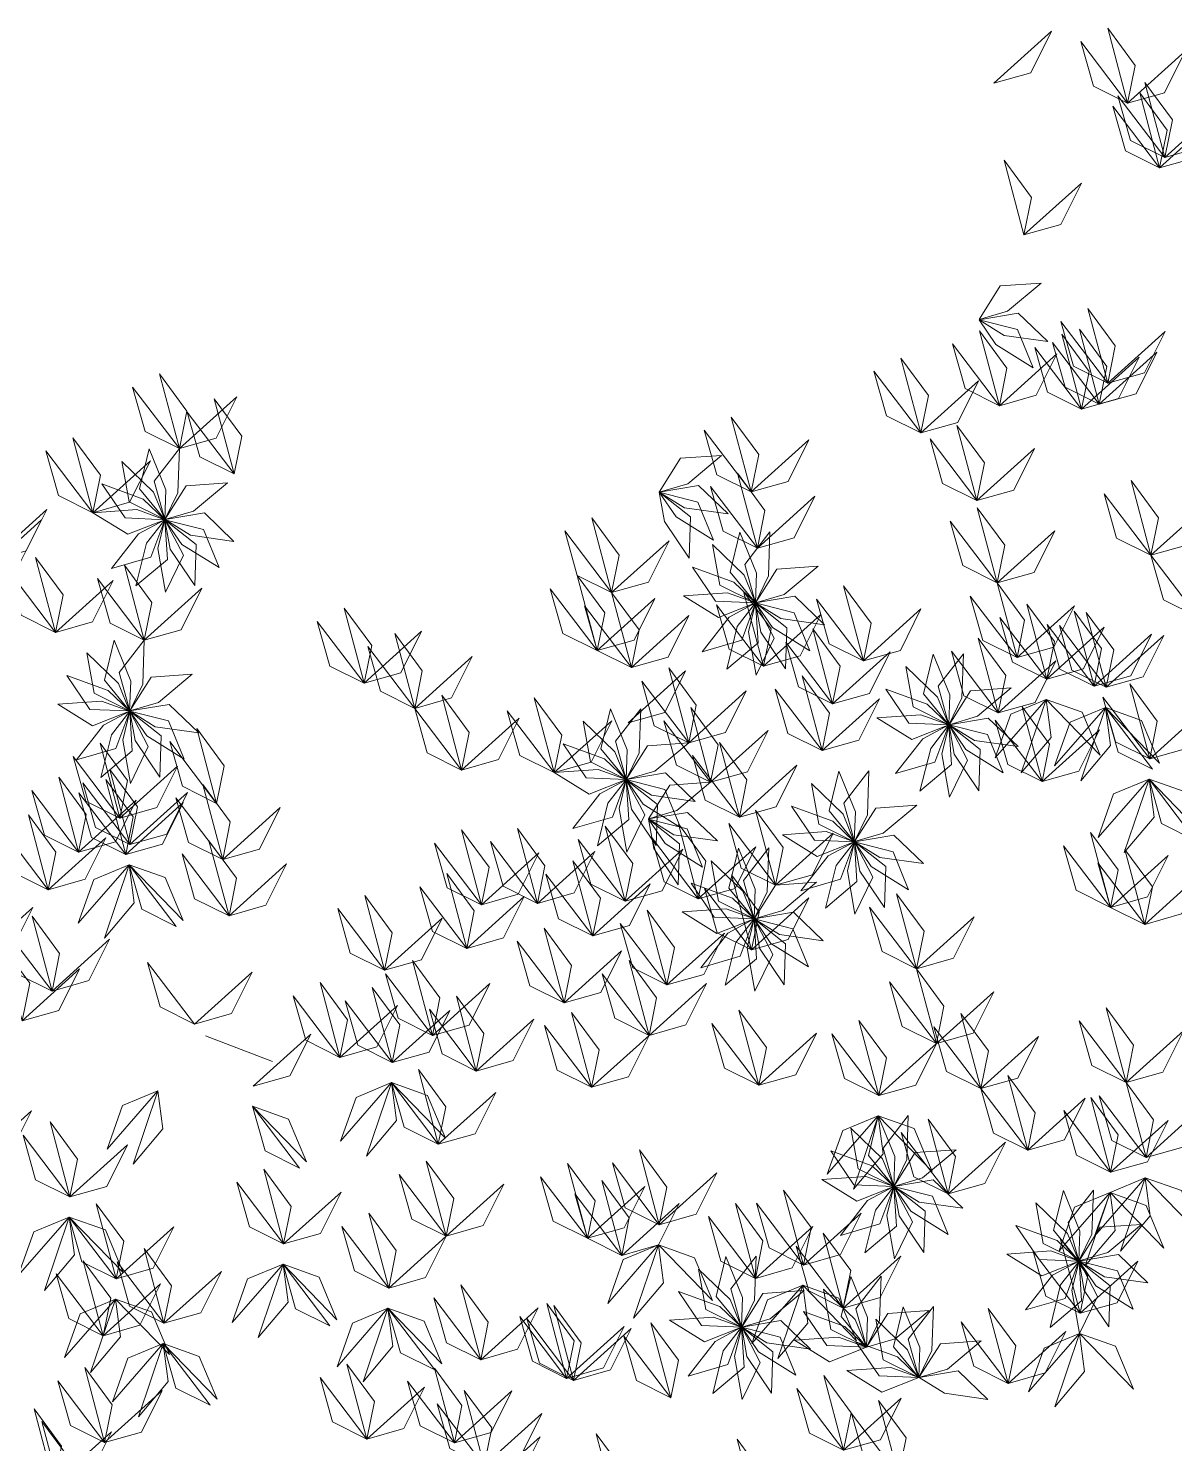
# Model space of a CAD drawing. Header units: inches. Extents: x 4350 to 28384, y -6772 to 993.
# Drawn here: x 15557.4 to 15646.1, y -3438.3 to -3328.7 of the extents above; entities that cross this region are included whole.
import ezdxf

# ---------------------------------------------------------------- set-up
doc = ezdxf.new("R2010")
doc.units = ezdxf.units.IN
doc.header["$MEASUREMENT"] = 0
doc.layers.add('ARREDAMENTO', color=2, linetype='Continuous', lineweight=18)

# ---------------------------------------------------------------- blocks, each defined once
blk = doc.blocks.new('chioma jacaranda')
at = {"layer": 'ARREDAMENTO', "linetype": 'Continuous'}
blk.add_line((14632.49, -3404.4), (14637.67, -3406.39), dxfattribs=at)
at = {"layer": 'ARREDAMENTO', "lineweight": 0}
for points in [[(14703.85, -3332.2), (14704.43, -3329.29), (14702.31, -3326.4), (14703.85, -3332.2)], [(14693.51, -3330.65), (14696.37, -3329.84), (14697.97, -3326.63), (14693.51, -3330.65)], [(14703.85, -3332.2), (14701.2, -3330.88), (14700.22, -3327.43), (14703.85, -3332.2)], [(14703.85, -3332.2), (14706.7, -3331.39), (14708.3, -3328.18), (14703.85, -3332.2)], [(14706.74, -3336.4), (14707.32, -3333.5), (14705.19, -3330.61), (14706.74, -3336.4)], [(14706.74, -3336.4), (14704.08, -3335.08), (14703.1, -3331.63), (14706.74, -3336.4)], [(14706.33, -3337.21), (14706.91, -3334.3), (14704.79, -3331.41), (14706.33, -3337.21)], [(14706.33, -3337.21), (14703.68, -3335.88), (14702.7, -3332.43), (14706.33, -3337.21)], [(14706.74, -3336.4), (14709.59, -3335.59), (14711.19, -3332.38), (14706.74, -3336.4)], [(14706.33, -3337.21), (14709.18, -3336.4), (14710.78, -3333.19), (14706.33, -3337.21)], [(14695.83, -3342.4), (14696.42, -3339.5), (14694.29, -3336.61), (14695.83, -3342.4)], [(14695.83, -3342.4), (14698.68, -3341.6), (14700.28, -3338.39), (14695.83, -3342.4)], [(14697.17, -3346.12), (14694.56, -3348.31), (14692.35, -3348.95), (14694, -3346.35), (14697.17, -3346.12)], [(14702.32, -3353.87), (14702.9, -3350.97), (14700.77, -3348.08), (14702.32, -3353.87)], [(14697.69, -3350.65), (14694.31, -3350.18), (14692.35, -3348.96), (14695.39, -3348.45), (14697.69, -3350.65)], [(14696.54, -3352.68), (14693.65, -3350.87), (14692.35, -3348.96), (14695.34, -3349.73), (14696.54, -3352.68)], [(14702.32, -3353.87), (14699.66, -3352.55), (14698.69, -3349.1), (14702.32, -3353.87)], [(14693.93, -3355.62), (14694.51, -3352.71), (14692.38, -3349.82), (14693.93, -3355.62)], [(14700.29, -3355.88), (14700.88, -3352.98), (14698.75, -3350.09), (14700.29, -3355.88)], [(14701.66, -3355.5), (14702.25, -3352.59), (14700.12, -3349.7), (14701.66, -3355.5)], [(14702.32, -3353.87), (14705.17, -3353.07), (14706.77, -3349.86), (14702.32, -3353.87)], [(14693.93, -3355.62), (14691.27, -3354.29), (14690.3, -3350.84), (14693.93, -3355.62)], [(14693.93, -3355.62), (14696.78, -3354.81), (14698.38, -3351.6), (14693.93, -3355.62)], [(14700.29, -3355.88), (14697.64, -3354.56), (14696.66, -3351.11), (14700.29, -3355.88)], [(14701.66, -3355.5), (14699.01, -3354.18), (14698.03, -3350.72), (14701.66, -3355.5)], [(14701.66, -3355.5), (14704.51, -3354.69), (14706.11, -3351.48), (14701.66, -3355.5)], [(14687.85, -3357.72), (14688.43, -3354.82), (14686.3, -3351.93), (14687.85, -3357.72)], [(14700.29, -3355.88), (14703.15, -3355.07), (14704.75, -3351.86), (14700.29, -3355.88)], [(14630.46, -3358.94), (14631.04, -3356.04), (14628.91, -3353.15), (14630.46, -3358.94)], [(14687.85, -3357.72), (14685.19, -3356.4), (14684.21, -3352.95), (14687.85, -3357.72)], [(14687.85, -3357.72), (14690.7, -3356.92), (14692.3, -3353.7), (14687.85, -3357.72)], [(14630.46, -3358.94), (14627.8, -3357.62), (14626.83, -3354.17), (14630.46, -3358.94)], [(14630.46, -3358.94), (14633.31, -3358.14), (14634.91, -3354.92), (14630.46, -3358.94)], [(14634.7, -3360.89), (14635.29, -3357.98), (14633.16, -3355.09), (14634.7, -3360.89)], [(14634.7, -3360.89), (14632.05, -3359.57), (14631.07, -3356.11), (14634.7, -3360.89)], [(14674.72, -3362.29), (14675.3, -3359.39), (14673.18, -3356.5), (14674.72, -3362.29)], [(14623.76, -3363.9), (14624.34, -3360.99), (14622.22, -3358.1), (14623.76, -3363.9)], [(14674.72, -3362.29), (14672.07, -3360.97), (14671.09, -3357.52), (14674.72, -3362.29)], [(14692.19, -3362.96), (14689.53, -3361.64), (14688.56, -3358.19), (14692.19, -3362.96)], [(14692.19, -3362.96), (14692.77, -3360.05), (14690.64, -3357.16), (14692.19, -3362.96)], [(14623.76, -3363.9), (14621.1, -3362.57), (14620.13, -3359.12), (14623.76, -3363.9)], [(14628.13, -3358.96), (14629.4, -3362.12), (14629.33, -3364.43), (14627.36, -3362.05), (14628.13, -3358.96)], [(14630.46, -3358.94), (14630.34, -3362.35), (14629.33, -3364.43), (14628.5, -3361.46), (14630.46, -3358.94)], [(14674.72, -3362.29), (14677.57, -3361.49), (14679.17, -3358.27), (14674.72, -3362.29)], [(14692.19, -3362.96), (14695.04, -3362.15), (14696.64, -3358.94), (14692.19, -3362.96)], [(14623.76, -3363.9), (14626.61, -3363.09), (14628.21, -3359.88), (14623.76, -3363.9)], [(14626.01, -3359.93), (14628.46, -3362.3), (14629.33, -3364.43), (14626.57, -3363.06), (14626.01, -3359.93)], [(14672.42, -3359.47), (14669.81, -3361.66), (14667.6, -3362.3), (14669.25, -3359.69), (14672.42, -3359.47)], [(14675.2, -3366.64), (14675.78, -3363.74), (14673.66, -3360.85), (14675.2, -3366.64)], [(14705.66, -3367.2), (14706.24, -3364.29), (14704.12, -3361.4), (14705.66, -3367.2)], [(14624.46, -3361.67), (14627.66, -3362.84), (14629.33, -3364.44), (14626.25, -3364.31), (14624.46, -3361.67)], [(14634.17, -3361.59), (14631.56, -3363.78), (14629.34, -3364.43), (14630.99, -3361.82), (14634.17, -3361.59)], [(14672.94, -3364), (14669.56, -3363.52), (14667.6, -3362.31), (14670.64, -3361.79), (14672.94, -3364)], [(14671.79, -3366.02), (14668.9, -3364.22), (14667.6, -3362.31), (14670.59, -3363.08), (14671.79, -3366.02)], [(14669.91, -3367.41), (14668.01, -3364.58), (14667.6, -3362.31), (14670.02, -3364.23), (14669.91, -3367.41)], [(14675.2, -3366.64), (14672.54, -3365.32), (14671.57, -3361.87), (14675.2, -3366.64)], [(14705.66, -3367.2), (14703, -3365.88), (14702.03, -3362.43), (14705.66, -3367.2)], [(14615.74, -3367.67), (14618.59, -3366.86), (14620.19, -3363.65), (14615.74, -3367.67)], [(14623.76, -3363.9), (14627.16, -3363.66), (14629.33, -3364.44), (14626.46, -3365.57), (14623.76, -3363.9)], [(14675.2, -3366.64), (14678.05, -3365.84), (14679.65, -3362.62), (14675.2, -3366.64)], [(14693.75, -3369.32), (14694.34, -3366.42), (14692.21, -3363.53), (14693.75, -3369.32)], [(14705.66, -3367.2), (14708.51, -3366.39), (14710.11, -3363.18), (14705.66, -3367.2)], [(14615.33, -3368.47), (14618.19, -3367.66), (14619.78, -3364.45), (14615.33, -3368.47)], [(14625.2, -3368.22), (14627.3, -3365.53), (14629.33, -3364.44), (14628.26, -3367.34), (14625.2, -3368.22)], [(14627.1, -3369.57), (14627.92, -3366.27), (14629.34, -3364.44), (14629.53, -3367.52), (14627.1, -3369.57)], [(14629.38, -3370.04), (14628.79, -3366.68), (14629.34, -3364.44), (14630.77, -3367.18), (14629.38, -3370.04)], [(14633.53, -3368.15), (14630.64, -3366.35), (14629.34, -3364.44), (14632.33, -3365.2), (14633.53, -3368.15)], [(14631.66, -3369.54), (14629.75, -3366.71), (14629.34, -3364.44), (14631.76, -3366.36), (14631.66, -3369.54)], [(14634.68, -3366.12), (14631.31, -3365.65), (14629.35, -3364.43), (14632.39, -3363.92), (14634.68, -3366.12)], [(14663.91, -3370.09), (14664.49, -3367.18), (14662.37, -3364.29), (14663.91, -3370.09)], [(14693.75, -3369.32), (14691.1, -3368), (14690.12, -3364.55), (14693.75, -3369.32)], [(14663.91, -3370.09), (14661.25, -3368.77), (14660.28, -3365.31), (14663.91, -3370.09)], [(14673.84, -3365.41), (14675.12, -3368.57), (14675.05, -3370.87), (14673.08, -3368.5), (14673.84, -3365.41)], [(14676.17, -3365.39), (14676.06, -3368.79), (14675.05, -3370.87), (14674.22, -3367.9), (14676.17, -3365.39)], [(14693.75, -3369.32), (14696.61, -3368.52), (14698.21, -3365.31), (14693.75, -3369.32)], [(14663.91, -3370.09), (14666.76, -3369.28), (14668.36, -3366.07), (14663.91, -3370.09)], [(14671.72, -3366.37), (14674.17, -3368.74), (14675.05, -3370.87), (14672.28, -3369.5), (14671.72, -3366.37)], [(14620.88, -3373.17), (14621.46, -3370.26), (14619.33, -3367.37), (14620.88, -3373.17)], [(14627.74, -3373.76), (14628.33, -3370.86), (14626.2, -3367.97), (14627.74, -3373.76)], [(14679.89, -3368.04), (14677.27, -3370.23), (14675.06, -3370.87), (14676.71, -3368.27), (14679.89, -3368.04)], [(14709.29, -3371.97), (14706.63, -3370.65), (14705.66, -3367.2), (14709.29, -3371.97)], [(14620.88, -3373.17), (14618.22, -3371.84), (14617.25, -3368.39), (14620.88, -3373.17)], [(14620.88, -3373.17), (14623.73, -3372.36), (14625.33, -3369.15), (14620.88, -3373.17)], [(14627.74, -3373.76), (14625.09, -3372.44), (14624.11, -3368.99), (14627.74, -3373.76)], [(14662.8, -3374.56), (14663.38, -3371.66), (14661.25, -3368.77), (14662.8, -3374.56)], [(14670.18, -3368.12), (14673.38, -3369.28), (14675.05, -3370.88), (14671.96, -3370.75), (14670.18, -3368.12)], [(14627.74, -3373.76), (14630.59, -3372.96), (14632.19, -3369.74), (14627.74, -3373.76)], [(14662.8, -3374.56), (14660.14, -3373.24), (14659.17, -3369.79), (14662.8, -3374.56)], [(14665.45, -3375.88), (14666.04, -3372.98), (14663.91, -3370.09), (14665.45, -3375.88)], [(14669.48, -3370.34), (14672.88, -3370.1), (14675.05, -3370.88), (14672.18, -3372.02), (14669.48, -3370.34)], [(14675.67, -3375.79), (14676.26, -3372.89), (14674.13, -3370), (14675.67, -3375.79)], [(14683.41, -3375.36), (14684, -3372.46), (14681.87, -3369.57), (14683.41, -3375.36)], [(14695.3, -3375.12), (14695.88, -3372.21), (14693.75, -3369.32), (14695.3, -3375.12)], [(14644.76, -3377.1), (14645.35, -3374.19), (14643.22, -3371.3), (14644.76, -3377.1)], [(14665.45, -3375.88), (14662.8, -3374.56), (14661.82, -3371.11), (14665.45, -3375.88)], [(14662.8, -3374.56), (14665.65, -3373.76), (14667.25, -3370.54), (14662.8, -3374.56)], [(14670.92, -3374.66), (14673.02, -3371.98), (14675.05, -3370.89), (14673.98, -3373.78), (14670.92, -3374.66)], [(14675.67, -3375.79), (14673.02, -3374.47), (14672.04, -3371.02), (14675.67, -3375.79)], [(14672.82, -3376.02), (14673.64, -3372.71), (14675.05, -3370.89), (14675.25, -3373.97), (14672.82, -3376.02)], [(14675.1, -3376.48), (14674.51, -3373.13), (14675.06, -3370.89), (14676.49, -3373.62), (14675.1, -3376.48)], [(14680.4, -3372.57), (14677.02, -3372.09), (14675.06, -3370.88), (14678.1, -3370.36), (14680.4, -3372.57)], [(14679.25, -3374.6), (14676.36, -3372.79), (14675.06, -3370.88), (14678.05, -3371.65), (14679.25, -3374.6)], [(14677.38, -3375.98), (14675.47, -3373.15), (14675.06, -3370.88), (14677.48, -3372.8), (14677.38, -3375.98)], [(14683.41, -3375.36), (14680.76, -3374.04), (14679.78, -3370.59), (14683.41, -3375.36)], [(14683.41, -3375.36), (14686.27, -3374.56), (14687.86, -3371.34), (14683.41, -3375.36)], [(14695.3, -3375.12), (14692.64, -3373.8), (14691.66, -3370.35), (14695.3, -3375.12)], [(14695.3, -3375.12), (14698.15, -3374.31), (14699.75, -3371.1), (14695.3, -3375.12)], [(14697.6, -3376.79), (14698.19, -3373.88), (14696.06, -3370.99), (14697.6, -3376.79)], [(14644.76, -3377.1), (14642.11, -3375.78), (14641.13, -3372.33), (14644.76, -3377.1)], [(14665.45, -3375.88), (14668.3, -3375.08), (14669.9, -3371.86), (14665.45, -3375.88)], [(14675.67, -3375.79), (14678.52, -3374.99), (14680.12, -3371.77), (14675.67, -3375.79)], [(14697.6, -3376.79), (14694.95, -3375.47), (14693.97, -3372.02), (14697.6, -3376.79)], [(14701.26, -3377.32), (14701.84, -3374.42), (14699.72, -3371.53), (14701.26, -3377.32)], [(14702.2, -3377.41), (14702.78, -3374.51), (14700.65, -3371.62), (14702.2, -3377.41)], [(14644.76, -3377.1), (14647.61, -3376.29), (14649.21, -3373.08), (14644.76, -3377.1)], [(14648.67, -3379.05), (14649.25, -3376.14), (14647.13, -3373.25), (14648.67, -3379.05)], [(14681.02, -3378.7), (14681.61, -3375.79), (14679.48, -3372.9), (14681.02, -3378.7)], [(14697.6, -3376.79), (14700.45, -3375.98), (14702.05, -3372.77), (14697.6, -3376.79)], [(14701.26, -3377.32), (14698.61, -3376), (14697.63, -3372.55), (14701.26, -3377.32)], [(14702.2, -3377.41), (14699.54, -3376.09), (14698.57, -3372.64), (14702.2, -3377.41)], [(14701.26, -3377.32), (14704.11, -3376.52), (14705.71, -3373.31), (14701.26, -3377.32)], [(14702.2, -3377.41), (14705.05, -3376.61), (14706.65, -3373.4), (14702.2, -3377.41)], [(14625.41, -3373.78), (14626.69, -3376.94), (14626.61, -3379.25), (14624.65, -3376.87), (14625.41, -3373.78)], [(14627.74, -3373.76), (14627.62, -3377.17), (14626.62, -3379.25), (14625.79, -3376.28), (14627.74, -3373.76)], [(14648.67, -3379.05), (14646.02, -3377.72), (14645.04, -3374.27), (14648.67, -3379.05)], [(14681.02, -3378.7), (14678.37, -3377.38), (14677.39, -3373.92), (14681.02, -3378.7)], [(14693.84, -3379.39), (14691.18, -3378.07), (14690.21, -3374.62), (14693.84, -3379.39)], [(14693.84, -3379.39), (14694.42, -3376.49), (14692.29, -3373.6), (14693.84, -3379.39)], [(14623.29, -3374.75), (14625.74, -3377.12), (14626.61, -3379.25), (14623.85, -3377.88), (14623.29, -3374.75)], [(14648.67, -3379.05), (14651.52, -3378.24), (14653.12, -3375.03), (14648.67, -3379.05)], [(14681.02, -3378.7), (14683.88, -3377.89), (14685.48, -3374.68), (14681.02, -3378.7)], [(14688.81, -3374.84), (14690.09, -3378), (14690.02, -3380.31), (14688.05, -3377.93), (14688.81, -3374.84)], [(14691.14, -3374.82), (14691.02, -3378.23), (14690.02, -3380.31), (14689.19, -3377.33), (14691.14, -3374.82)], [(14693.84, -3379.39), (14696.69, -3378.58), (14698.29, -3375.37), (14693.84, -3379.39)], [(14621.74, -3376.49), (14624.95, -3377.66), (14626.61, -3379.25), (14623.53, -3379.13), (14621.74, -3376.49)], [(14631.45, -3376.41), (14628.84, -3378.6), (14626.62, -3379.25), (14628.28, -3376.64), (14631.45, -3376.41)], [(14665.19, -3380.17), (14668.04, -3379.36), (14669.64, -3376.15), (14665.19, -3380.17)], [(14669.88, -3381.72), (14670.46, -3378.81), (14668.33, -3375.92), (14669.88, -3381.72)], [(14680.2, -3382.32), (14680.79, -3379.42), (14678.66, -3376.53), (14680.2, -3382.32)], [(14686.69, -3375.81), (14689.14, -3378.17), (14690.01, -3380.31), (14687.25, -3378.94), (14686.69, -3375.81)], [(14669.88, -3381.72), (14667.22, -3380.4), (14666.24, -3376.94), (14669.88, -3381.72)], [(14669.88, -3381.72), (14672.73, -3380.91), (14674.33, -3377.7), (14669.88, -3381.72)], [(14680.2, -3382.32), (14677.55, -3381), (14676.57, -3377.55), (14680.2, -3382.32)], [(14685.15, -3377.55), (14688.35, -3378.72), (14690.01, -3380.31), (14686.93, -3380.18), (14685.15, -3377.55)], [(14694.85, -3377.47), (14692.24, -3379.66), (14690.03, -3380.31), (14691.68, -3377.7), (14694.85, -3377.47)], [(14705.56, -3382.95), (14706.14, -3380.05), (14704.02, -3377.16), (14705.56, -3382.95)], [(14705.56, -3382.95), (14706.14, -3380.05), (14704.02, -3377.16), (14705.56, -3382.95)], [(14621.04, -3378.71), (14624.44, -3378.48), (14626.61, -3379.26), (14623.74, -3380.39), (14621.04, -3378.71)], [(14631.96, -3380.94), (14628.59, -3380.47), (14626.63, -3379.25), (14629.67, -3378.74), (14631.96, -3380.94)], [(14652.3, -3383.82), (14649.65, -3382.5), (14648.67, -3379.05), (14652.3, -3383.82)], [(14652.3, -3383.82), (14652.88, -3380.91), (14650.76, -3378.02), (14652.3, -3383.82)], [(14659.47, -3384.02), (14660.05, -3381.11), (14657.92, -3378.22), (14659.47, -3384.02)], [(14671.58, -3384.77), (14672.17, -3381.86), (14670.04, -3378.97), (14671.58, -3384.77)], [(14680.2, -3382.32), (14683.06, -3381.51), (14684.66, -3378.3), (14680.2, -3382.32)], [(14697.55, -3378.36), (14694.81, -3379.5), (14693.61, -3382.88), (14697.55, -3378.36)], [(14697.55, -3378.36), (14697.94, -3381.3), (14695.62, -3384.04), (14697.55, -3378.36)], [(14697.23, -3384.72), (14697.81, -3381.82), (14695.69, -3378.93), (14697.23, -3384.72)], [(14697.55, -3378.36), (14700.34, -3379.35), (14701.72, -3382.67), (14697.55, -3378.36)], [(14702.14, -3378.98), (14699.41, -3380.12), (14698.2, -3383.5), (14702.14, -3378.98)], [(14702.14, -3378.98), (14702.53, -3381.92), (14700.22, -3384.66), (14702.14, -3378.98)], [(14705.56, -3382.95), (14702.91, -3381.63), (14701.93, -3378.18), (14705.56, -3382.95)], [(14705.56, -3382.95), (14702.91, -3381.63), (14701.93, -3378.18), (14705.56, -3382.95)], [(14705.77, -3383.76), (14703.12, -3382.43), (14702.14, -3378.98), (14705.77, -3383.76)], [(14702.14, -3378.98), (14704.94, -3379.98), (14706.32, -3383.29), (14702.14, -3378.98)], [(14705.56, -3382.95), (14708.41, -3382.15), (14710.01, -3378.93), (14705.56, -3382.95)], [(14705.56, -3382.95), (14708.41, -3382.15), (14710.01, -3378.93), (14705.56, -3382.95)], [(14622.49, -3383.04), (14624.58, -3380.35), (14626.62, -3379.26), (14625.54, -3382.15), (14622.49, -3383.04)], [(14624.38, -3384.39), (14625.21, -3381.09), (14626.62, -3379.26), (14626.81, -3382.34), (14624.38, -3384.39)], [(14626.67, -3384.86), (14626.07, -3381.5), (14626.62, -3379.26), (14628.05, -3382), (14626.67, -3384.86)], [(14630.82, -3382.97), (14627.93, -3381.17), (14626.63, -3379.26), (14629.62, -3380.02), (14630.82, -3382.97)], [(14628.94, -3384.36), (14627.04, -3381.53), (14626.63, -3379.26), (14629.04, -3381.18), (14628.94, -3384.36)], [(14652.3, -3383.82), (14655.15, -3383.01), (14656.75, -3379.8), (14652.3, -3383.82)], [(14659.47, -3384.02), (14656.81, -3382.7), (14655.83, -3379.25), (14659.47, -3384.02)], [(14659.47, -3384.02), (14662.32, -3383.21), (14663.92, -3380), (14659.47, -3384.02)], [(14661.71, -3380.05), (14664.16, -3382.42), (14665.04, -3384.56), (14662.27, -3383.19), (14661.71, -3380.05)], [(14663.83, -3379.09), (14665.11, -3382.25), (14665.04, -3384.55), (14663.07, -3382.18), (14663.83, -3379.09)], [(14666.17, -3379.07), (14666.05, -3382.48), (14665.04, -3384.55), (14664.21, -3381.58), (14666.17, -3379.07)], [(14671.58, -3384.77), (14668.93, -3383.45), (14667.95, -3380), (14671.58, -3384.77)], [(14684.44, -3379.77), (14687.84, -3379.54), (14690.01, -3380.32), (14687.15, -3381.45), (14684.44, -3379.77)], [(14695.37, -3382), (14691.99, -3381.53), (14690.03, -3380.31), (14693.07, -3379.8), (14695.37, -3382)], [(14697.23, -3384.72), (14694.57, -3383.4), (14693.6, -3379.95), (14697.23, -3384.72)], [(14633.34, -3386.4), (14633.92, -3383.49), (14631.8, -3380.6), (14633.34, -3386.4)], [(14671.58, -3384.77), (14674.44, -3383.96), (14676.04, -3380.75), (14671.58, -3384.77)], [(14685.89, -3384.1), (14687.99, -3381.41), (14690.02, -3380.32), (14688.94, -3383.21), (14685.89, -3384.1)], [(14687.78, -3385.45), (14688.61, -3382.15), (14690.02, -3380.32), (14690.22, -3383.4), (14687.78, -3385.45)], [(14690.07, -3385.92), (14689.48, -3382.56), (14690.03, -3380.32), (14691.46, -3383.06), (14690.07, -3385.92)], [(14694.22, -3384.03), (14691.33, -3382.22), (14690.03, -3380.32), (14693.02, -3381.08), (14694.22, -3384.03)], [(14692.34, -3385.42), (14690.44, -3382.59), (14690.03, -3380.32), (14692.45, -3382.24), (14692.34, -3385.42)], [(14697.23, -3384.72), (14700.08, -3383.92), (14701.68, -3380.7), (14697.23, -3384.72)], [(14625.86, -3387.54), (14626.45, -3384.63), (14624.32, -3381.74), (14625.86, -3387.54)], [(14633.34, -3386.4), (14630.69, -3385.07), (14629.71, -3381.62), (14633.34, -3386.4)], [(14660.17, -3381.8), (14663.37, -3382.96), (14665.04, -3384.56), (14661.95, -3384.43), (14660.17, -3381.8)], [(14669.88, -3381.72), (14667.26, -3383.91), (14665.05, -3384.55), (14666.7, -3381.95), (14669.88, -3381.72)], [(14673.8, -3387.47), (14674.39, -3384.57), (14672.26, -3381.68), (14673.8, -3387.47)], [(14625.86, -3387.54), (14623.21, -3386.22), (14622.23, -3382.77), (14625.86, -3387.54)], [(14673.8, -3387.47), (14671.15, -3386.15), (14670.17, -3382.7), (14673.8, -3387.47)], [(14622.66, -3390.18), (14623.25, -3387.27), (14621.12, -3384.38), (14622.66, -3390.18)], [(14626.62, -3389.58), (14627.21, -3386.68), (14625.08, -3383.79), (14626.62, -3389.58)], [(14625.86, -3387.54), (14628.71, -3386.73), (14630.31, -3383.52), (14625.86, -3387.54)], [(14659.47, -3384.02), (14662.87, -3383.78), (14665.04, -3384.56), (14662.17, -3385.7), (14659.47, -3384.02)], [(14670.39, -3386.25), (14667.01, -3385.77), (14665.05, -3384.56), (14668.09, -3384.04), (14670.39, -3386.25)], [(14673.8, -3387.47), (14676.65, -3386.67), (14678.25, -3383.45), (14673.8, -3387.47)], [(14681.5, -3383.9), (14682.78, -3387.06), (14682.7, -3389.36), (14680.74, -3386.99), (14681.5, -3383.9)], [(14683.83, -3383.88), (14683.71, -3387.29), (14682.71, -3389.36), (14681.88, -3386.39), (14683.83, -3383.88)], [(14705.51, -3384.52), (14702.77, -3385.66), (14701.57, -3389.04), (14705.51, -3384.52)], [(14705.51, -3384.52), (14705.9, -3387.46), (14703.58, -3390.2), (14705.51, -3384.52)], [(14709.14, -3389.29), (14706.48, -3387.97), (14705.51, -3384.52), (14709.14, -3389.29)], [(14705.51, -3384.52), (14708.3, -3385.52), (14709.68, -3388.83), (14705.51, -3384.52)], [(14622.66, -3390.18), (14620.01, -3388.86), (14619.03, -3385.4), (14622.66, -3390.18)], [(14626.31, -3390.36), (14623.65, -3389.04), (14622.68, -3385.59), (14626.31, -3390.36)], [(14626.62, -3389.58), (14623.97, -3388.26), (14622.99, -3384.81), (14626.62, -3389.58)], [(14626.31, -3390.36), (14626.89, -3387.45), (14624.76, -3384.56), (14626.31, -3390.36)], [(14626.62, -3389.58), (14629.48, -3388.78), (14631.08, -3385.56), (14626.62, -3389.58)], [(14633.82, -3390.75), (14634.4, -3387.84), (14632.28, -3384.95), (14633.82, -3390.75)], [(14660.91, -3388.34), (14663.01, -3385.66), (14665.04, -3384.57), (14663.97, -3387.46), (14660.91, -3388.34)], [(14662.81, -3389.7), (14663.63, -3386.39), (14665.05, -3384.57), (14665.24, -3387.65), (14662.81, -3389.7)], [(14665.09, -3390.17), (14664.5, -3386.81), (14665.05, -3384.57), (14666.48, -3387.3), (14665.09, -3390.17)], [(14669.24, -3388.28), (14666.35, -3386.47), (14665.05, -3384.56), (14668.04, -3385.33), (14669.24, -3388.28)], [(14667.37, -3389.66), (14665.46, -3386.84), (14665.05, -3384.57), (14667.47, -3386.48), (14667.37, -3389.66)], [(14671.58, -3384.77), (14668.97, -3386.96), (14666.76, -3387.61), (14668.41, -3385), (14671.58, -3384.77)], [(14679.38, -3384.86), (14681.83, -3387.23), (14682.7, -3389.37), (14679.94, -3388), (14679.38, -3384.86)], [(14622.66, -3390.18), (14625.52, -3389.37), (14627.12, -3386.16), (14622.66, -3390.18)], [(14626.31, -3390.36), (14629.16, -3389.55), (14630.76, -3386.34), (14626.31, -3390.36)], [(14633.82, -3390.75), (14631.16, -3389.43), (14630.19, -3385.97), (14633.82, -3390.75)], [(14677.83, -3386.61), (14681.03, -3387.77), (14682.7, -3389.37), (14679.62, -3389.24), (14677.83, -3386.61)], [(14687.54, -3386.53), (14684.93, -3388.72), (14682.71, -3389.36), (14684.37, -3386.76), (14687.54, -3386.53)], [(14620.31, -3393.09), (14620.89, -3390.18), (14618.77, -3387.29), (14620.31, -3393.09)], [(14633.82, -3390.75), (14636.67, -3389.94), (14638.27, -3386.73), (14633.82, -3390.75)], [(14672.1, -3389.3), (14668.72, -3388.83), (14666.76, -3387.61), (14669.8, -3387.1), (14672.1, -3389.3)], [(14670.95, -3391.33), (14668.06, -3389.52), (14666.76, -3387.62), (14669.75, -3388.38), (14670.95, -3391.33)], [(14669.07, -3392.71), (14667.17, -3389.89), (14666.76, -3387.62), (14669.18, -3389.53), (14669.07, -3392.71)], [(14676.61, -3392.73), (14677.19, -3389.83), (14675.06, -3386.94), (14676.61, -3392.73)], [(14620.31, -3393.09), (14617.66, -3391.77), (14616.68, -3388.32), (14620.31, -3393.09)], [(14653.84, -3394.25), (14654.43, -3391.34), (14652.3, -3388.45), (14653.84, -3394.25)], [(14658.17, -3394.14), (14658.75, -3391.23), (14656.62, -3388.34), (14658.17, -3394.14)], [(14664.96, -3393.97), (14665.55, -3391.06), (14663.42, -3388.17), (14664.96, -3393.97)], [(14670.62, -3393.79), (14671.2, -3390.88), (14669.08, -3387.99), (14670.62, -3393.79)], [(14676.61, -3392.73), (14673.95, -3391.41), (14672.98, -3387.96), (14676.61, -3392.73)], [(14676.61, -3392.73), (14679.46, -3391.93), (14681.06, -3388.71), (14676.61, -3392.73)], [(14677.13, -3388.83), (14680.53, -3388.59), (14682.7, -3389.38), (14679.83, -3390.51), (14677.13, -3388.83)], [(14688.05, -3391.06), (14684.68, -3390.59), (14682.72, -3389.37), (14685.76, -3388.86), (14688.05, -3391.06)], [(14702.53, -3394.45), (14703.11, -3391.54), (14700.99, -3388.65), (14702.53, -3394.45)], [(14620.31, -3393.09), (14623.16, -3392.28), (14624.76, -3389.07), (14620.31, -3393.09)], [(14634.3, -3395.1), (14634.88, -3392.19), (14632.75, -3389.3), (14634.3, -3395.1)], [(14653.84, -3394.25), (14651.19, -3392.93), (14650.21, -3389.47), (14653.84, -3394.25)], [(14658.17, -3394.14), (14655.51, -3392.82), (14654.53, -3389.36), (14658.17, -3394.14)], [(14664.96, -3393.97), (14662.31, -3392.65), (14661.33, -3389.19), (14664.96, -3393.97)], [(14664.96, -3393.97), (14667.82, -3393.16), (14669.42, -3389.95), (14664.96, -3393.97)], [(14670.62, -3393.79), (14667.97, -3392.47), (14666.99, -3389.02), (14670.62, -3393.79)], [(14670.62, -3393.79), (14673.47, -3392.98), (14675.07, -3389.77), (14670.62, -3393.79)], [(14673.74, -3389.87), (14675.02, -3393.03), (14674.94, -3395.34), (14672.98, -3392.96), (14673.74, -3389.87)], [(14676.07, -3389.85), (14675.95, -3393.26), (14674.95, -3395.34), (14674.12, -3392.37), (14676.07, -3389.85)], [(14678.57, -3393.16), (14680.67, -3390.47), (14682.71, -3389.38), (14681.63, -3392.27), (14678.57, -3393.16)], [(14680.47, -3394.51), (14681.3, -3391.2), (14682.71, -3389.38), (14682.9, -3392.46), (14680.47, -3394.51)], [(14682.75, -3394.98), (14682.16, -3391.62), (14682.71, -3389.38), (14684.14, -3392.11), (14682.75, -3394.98)], [(14686.9, -3393.09), (14684.01, -3391.28), (14682.72, -3389.37), (14685.7, -3390.14), (14686.9, -3393.09)], [(14685.03, -3394.47), (14683.12, -3391.65), (14682.72, -3389.38), (14685.13, -3391.29), (14685.03, -3394.47)], [(14702.53, -3394.45), (14699.87, -3393.13), (14698.9, -3389.68), (14702.53, -3394.45)], [(14705.18, -3395.77), (14705.77, -3392.86), (14703.64, -3389.97), (14705.18, -3395.77)], [(14634.3, -3395.1), (14631.64, -3393.78), (14630.67, -3390.32), (14634.3, -3395.1)], [(14634.3, -3395.1), (14637.15, -3394.29), (14638.75, -3391.08), (14634.3, -3395.1)], [(14653.84, -3394.25), (14656.69, -3393.44), (14658.29, -3390.23), (14653.84, -3394.25)], [(14658.17, -3394.14), (14661.02, -3393.33), (14662.62, -3390.12), (14658.17, -3394.14)], [(14662.46, -3396.66), (14663.05, -3393.75), (14660.92, -3390.86), (14662.46, -3396.66)], [(14671.62, -3390.84), (14674.07, -3393.21), (14674.94, -3395.34), (14672.18, -3393.97), (14671.62, -3390.84)], [(14705.18, -3395.77), (14702.53, -3394.45), (14701.55, -3391), (14705.18, -3395.77)], [(14702.53, -3394.45), (14705.38, -3393.64), (14706.98, -3390.43), (14702.53, -3394.45)], [(14626.57, -3391.15), (14623.84, -3392.29), (14622.63, -3395.67), (14626.57, -3391.15)], [(14626.57, -3391.15), (14626.96, -3394.09), (14624.65, -3396.83), (14626.57, -3391.15)], [(14630.2, -3395.92), (14627.55, -3394.6), (14626.57, -3391.15), (14630.2, -3395.92)], [(14626.57, -3391.15), (14629.36, -3392.14), (14630.75, -3395.46), (14626.57, -3391.15)], [(14652.7, -3397.63), (14653.28, -3394.72), (14651.16, -3391.83), (14652.7, -3397.63)], [(14662.46, -3396.66), (14659.81, -3395.34), (14658.83, -3391.89), (14662.46, -3396.66)], [(14674.74, -3397.74), (14675.33, -3394.83), (14673.2, -3391.94), (14674.74, -3397.74)], [(14705.18, -3395.77), (14708.03, -3394.96), (14709.63, -3391.75), (14705.18, -3395.77)], [(14652.7, -3397.63), (14650.05, -3396.31), (14649.07, -3392.85), (14652.7, -3397.63)], [(14662.46, -3396.66), (14665.31, -3395.85), (14666.91, -3392.64), (14662.46, -3396.66)], [(14670.07, -3392.58), (14673.27, -3393.75), (14674.94, -3395.34), (14671.86, -3395.22), (14670.07, -3392.58)], [(14674.74, -3397.74), (14672.09, -3396.42), (14671.11, -3392.97), (14674.74, -3397.74)], [(14679.78, -3392.5), (14677.17, -3394.69), (14674.95, -3395.34), (14676.61, -3392.73), (14679.78, -3392.5)], [(14646.34, -3399.32), (14646.92, -3396.42), (14644.8, -3393.53), (14646.34, -3399.32)], [(14652.7, -3397.63), (14655.55, -3396.82), (14657.15, -3393.61), (14652.7, -3397.63)], [(14674.74, -3397.74), (14677.59, -3396.93), (14679.19, -3393.72), (14674.74, -3397.74)], [(14687.51, -3399.2), (14688.1, -3396.29), (14685.97, -3393.4), (14687.51, -3399.2)], [(14614.66, -3398.46), (14617.51, -3397.66), (14619.11, -3394.45), (14614.66, -3398.46)], [(14620.61, -3400.93), (14621.19, -3398.02), (14619.07, -3395.13), (14620.61, -3400.93)], [(14646.34, -3399.32), (14643.68, -3398), (14642.71, -3394.55), (14646.34, -3399.32)], [(14646.34, -3399.32), (14649.19, -3398.52), (14650.79, -3395.3), (14646.34, -3399.32)], [(14668.2, -3400.46), (14668.79, -3397.56), (14666.66, -3394.67), (14668.2, -3400.46)], [(14668.2, -3400.46), (14668.79, -3397.56), (14666.66, -3394.67), (14668.2, -3400.46)], [(14669.37, -3394.8), (14672.77, -3394.57), (14674.94, -3395.35), (14672.07, -3396.48), (14669.37, -3394.8)], [(14670.81, -3399.13), (14672.91, -3396.44), (14674.95, -3395.35), (14673.87, -3398.24), (14670.81, -3399.13)], [(14672.71, -3400.48), (14673.54, -3397.18), (14674.95, -3395.35), (14675.14, -3398.43), (14672.71, -3400.48)], [(14674.99, -3400.95), (14674.4, -3397.59), (14674.95, -3395.35), (14676.38, -3398.09), (14674.99, -3400.95)], [(14680.29, -3397.03), (14676.92, -3396.56), (14674.96, -3395.34), (14678, -3394.83), (14680.29, -3397.03)], [(14679.14, -3399.06), (14676.25, -3397.26), (14674.96, -3395.35), (14677.94, -3396.11), (14679.14, -3399.06)], [(14677.27, -3400.45), (14675.36, -3397.62), (14674.96, -3395.35), (14677.37, -3397.27), (14677.27, -3400.45)], [(14687.51, -3399.2), (14684.86, -3397.88), (14683.88, -3394.43), (14687.51, -3399.2)], [(14687.51, -3399.2), (14690.37, -3398.39), (14691.97, -3395.18), (14687.51, -3399.2)], [(14620.61, -3400.93), (14617.96, -3399.61), (14616.98, -3396.16), (14620.61, -3400.93)], [(14660.23, -3401.84), (14660.82, -3398.94), (14658.69, -3396.05), (14660.23, -3401.84)], [(14668.2, -3400.46), (14665.55, -3399.14), (14664.57, -3395.69), (14668.2, -3400.46)], [(14668.2, -3400.46), (14665.55, -3399.14), (14664.57, -3395.69), (14668.2, -3400.46)], [(14668.2, -3400.46), (14671.06, -3399.66), (14672.66, -3396.45), (14668.2, -3400.46)], [(14668.2, -3400.46), (14671.06, -3399.66), (14672.66, -3396.45), (14668.2, -3400.46)], [(14618.29, -3403.24), (14618.88, -3400.33), (14616.75, -3397.44), (14618.29, -3403.24)], [(14620.61, -3400.93), (14623.46, -3400.12), (14625.06, -3396.91), (14620.61, -3400.93)], [(14660.23, -3401.84), (14657.58, -3400.52), (14656.6, -3397.07), (14660.23, -3401.84)], [(14631.63, -3403.49), (14628.97, -3402.16), (14628, -3398.71), (14631.63, -3403.49)], [(14650.05, -3404.37), (14650.63, -3401.46), (14648.5, -3398.57), (14650.05, -3404.37)], [(14660.23, -3401.84), (14663.08, -3401.03), (14664.68, -3397.82), (14660.23, -3401.84)], [(14666.81, -3404.36), (14667.39, -3401.45), (14665.26, -3398.56), (14666.81, -3404.36)], [(14618.29, -3403.24), (14621.14, -3402.43), (14622.74, -3399.22), (14618.29, -3403.24)], [(14631.63, -3403.49), (14634.48, -3402.68), (14636.08, -3399.47), (14631.63, -3403.49)], [(14650.05, -3404.37), (14647.39, -3403.04), (14646.41, -3399.59), (14650.05, -3404.37)], [(14666.81, -3404.36), (14664.15, -3403.04), (14663.18, -3399.59), (14666.81, -3404.36)], [(14689.06, -3405), (14689.64, -3402.09), (14687.51, -3399.2), (14689.06, -3405)], [(14642.89, -3406.07), (14643.48, -3403.16), (14641.35, -3400.27), (14642.89, -3406.07)], [(14646.92, -3406.45), (14647.51, -3403.55), (14645.38, -3400.66), (14646.92, -3406.45)], [(14650.05, -3404.37), (14652.9, -3403.56), (14654.5, -3400.35), (14650.05, -3404.37)], [(14666.81, -3404.36), (14669.66, -3403.55), (14671.26, -3400.34), (14666.81, -3404.36)], [(14689.06, -3405), (14686.4, -3403.67), (14685.43, -3400.22), (14689.06, -3405)], [(14642.89, -3406.07), (14640.24, -3404.74), (14639.26, -3401.29), (14642.89, -3406.07)], [(14642.89, -3406.07), (14645.75, -3405.26), (14647.35, -3402.05), (14642.89, -3406.07)], [(14646.92, -3406.45), (14644.27, -3405.13), (14643.29, -3401.68), (14646.92, -3406.45)], [(14653.44, -3407.12), (14654.03, -3404.21), (14651.9, -3401.32), (14653.44, -3407.12)], [(14689.06, -3405), (14691.91, -3404.19), (14693.51, -3400.98), (14689.06, -3405)], [(14646.92, -3406.45), (14649.78, -3405.65), (14651.38, -3402.43), (14646.92, -3406.45)], [(14653.44, -3407.12), (14650.79, -3405.8), (14649.81, -3402.34), (14653.44, -3407.12)], [(14653.44, -3407.12), (14656.3, -3406.31), (14657.9, -3403.1), (14653.44, -3407.12)], [(14662.35, -3408.38), (14662.94, -3405.47), (14660.81, -3402.58), (14662.35, -3408.38)], [(14675.31, -3408.22), (14675.89, -3405.31), (14673.77, -3402.42), (14675.31, -3408.22)], [(14692.49, -3408.48), (14693.08, -3405.57), (14690.95, -3402.68), (14692.49, -3408.48)], [(14703.73, -3408.02), (14704.32, -3405.11), (14702.19, -3402.22), (14703.73, -3408.02)], [(14662.35, -3408.38), (14659.7, -3407.06), (14658.72, -3403.6), (14662.35, -3408.38)], [(14675.31, -3408.22), (14672.65, -3406.9), (14671.68, -3403.44), (14675.31, -3408.22)], [(14675.31, -3408.22), (14678.16, -3407.41), (14679.76, -3404.2), (14675.31, -3408.22)], [(14684.6, -3409.02), (14681.95, -3407.69), (14680.97, -3404.24), (14684.6, -3409.02)], [(14684.6, -3409.02), (14685.19, -3406.11), (14683.06, -3403.22), (14684.6, -3409.02)], [(14692.49, -3408.48), (14689.84, -3407.16), (14688.86, -3403.7), (14692.49, -3408.48)], [(14703.73, -3408.02), (14701.08, -3406.7), (14700.1, -3403.24), (14703.73, -3408.02)], [(14703.73, -3408.02), (14706.59, -3407.21), (14708.19, -3404), (14703.73, -3408.02)], [(14636.17, -3408.29), (14639.02, -3407.48), (14640.62, -3404.27), (14636.17, -3408.29)], [(14662.35, -3408.38), (14665.21, -3407.57), (14666.81, -3404.36), (14662.35, -3408.38)], [(14684.6, -3409.02), (14687.46, -3408.21), (14689.06, -3405), (14684.6, -3409.02)], [(14692.49, -3408.48), (14695.35, -3407.67), (14696.95, -3404.46), (14692.49, -3408.48)], [(14650.5, -3412.79), (14651.09, -3409.89), (14648.96, -3407), (14650.5, -3412.79)], [(14696.13, -3413.25), (14696.71, -3410.35), (14694.58, -3407.46), (14696.13, -3413.25)], [(14646.87, -3408.02), (14644.14, -3409.16), (14642.93, -3412.54), (14646.87, -3408.02)], [(14646.87, -3408.02), (14647.26, -3410.96), (14644.95, -3413.7), (14646.87, -3408.02)], [(14650.5, -3412.79), (14647.85, -3411.47), (14646.87, -3408.02), (14650.5, -3412.79)], [(14646.87, -3408.02), (14649.66, -3409.02), (14651.05, -3412.33), (14646.87, -3408.02)], [(14650.5, -3412.79), (14647.85, -3411.47), (14646.87, -3408.02), (14650.5, -3412.79)], [(14696.13, -3413.25), (14693.47, -3411.93), (14692.49, -3408.48), (14696.13, -3413.25)], [(14705.28, -3413.81), (14705.86, -3410.91), (14703.73, -3408.02), (14705.28, -3413.81)], [(14628.8, -3408.66), (14626.06, -3409.8), (14624.86, -3413.18), (14628.8, -3408.66)], [(14628.8, -3408.66), (14629.19, -3411.6), (14626.87, -3414.34), (14628.8, -3408.66)], [(14650.5, -3412.79), (14653.36, -3411.99), (14654.95, -3408.78), (14650.5, -3412.79)], [(14696.13, -3413.25), (14698.98, -3412.44), (14700.58, -3409.23), (14696.13, -3413.25)], [(14702.54, -3414.96), (14703.13, -3412.05), (14701, -3409.16), (14702.54, -3414.96)], [(14705.28, -3413.81), (14702.62, -3412.49), (14701.65, -3409.04), (14705.28, -3413.81)], [(14614.56, -3414.22), (14617.42, -3413.41), (14619.02, -3410.2), (14614.56, -3414.22)], [(14614.56, -3414.22), (14617.42, -3413.41), (14619.02, -3410.2), (14614.56, -3414.22)], [(14639.75, -3414.63), (14637.1, -3413.31), (14636.12, -3409.85), (14639.75, -3414.63)], [(14636.12, -3409.85), (14638.91, -3410.85), (14640.29, -3414.16), (14636.12, -3409.85)], [(14684.55, -3410.58), (14681.82, -3411.72), (14680.61, -3415.1), (14684.55, -3410.58)], [(14684.55, -3410.58), (14684.94, -3413.52), (14682.63, -3416.26), (14684.55, -3410.58)], [(14684.55, -3410.58), (14685.83, -3413.74), (14685.76, -3416.05), (14683.79, -3413.67), (14684.55, -3410.58)], [(14684.55, -3410.58), (14687.34, -3411.58), (14688.73, -3414.89), (14684.55, -3410.58)], [(14686.88, -3410.56), (14686.76, -3413.97), (14685.76, -3416.05), (14684.93, -3413.08), (14686.88, -3410.56)], [(14702.54, -3414.96), (14699.89, -3413.63), (14698.91, -3410.18), (14702.54, -3414.96)], [(14705.28, -3413.81), (14708.13, -3413.01), (14709.73, -3409.8), (14705.28, -3413.81)], [(14621.99, -3416.86), (14622.57, -3413.95), (14620.45, -3411.06), (14621.99, -3416.86)], [(14682.43, -3411.55), (14684.88, -3413.92), (14685.75, -3416.05), (14682.99, -3414.68), (14682.43, -3411.55)], [(14689.96, -3416.64), (14687.31, -3415.32), (14686.33, -3411.87), (14689.96, -3416.64)], [(14689.96, -3416.64), (14690.54, -3413.73), (14688.42, -3410.84), (14689.96, -3416.64)], [(14702.54, -3414.96), (14705.39, -3414.15), (14706.99, -3410.94), (14702.54, -3414.96)], [(14621.99, -3416.86), (14619.33, -3415.54), (14618.36, -3412.08), (14621.99, -3416.86)], [(14621.99, -3416.86), (14624.84, -3416.05), (14626.44, -3412.84), (14621.99, -3416.86)], [(14689.96, -3416.64), (14692.81, -3415.83), (14694.41, -3412.62), (14689.96, -3416.64)], [(14651.11, -3419.9), (14651.69, -3417), (14649.57, -3414.11), (14651.11, -3419.9)], [(14667.6, -3419.02), (14668.19, -3416.11), (14666.06, -3413.22), (14667.6, -3419.02)], [(14680.89, -3413.29), (14684.09, -3414.46), (14685.75, -3416.05), (14682.67, -3415.93), (14680.89, -3413.29)], [(14690.59, -3413.21), (14687.98, -3415.4), (14685.77, -3416.05), (14687.42, -3413.44), (14690.59, -3413.21)], [(14638.53, -3420.5), (14639.11, -3417.6), (14636.99, -3414.71), (14638.53, -3420.5)], [(14651.11, -3419.9), (14648.45, -3418.58), (14647.48, -3415.13), (14651.11, -3419.9)], [(14662.04, -3420.07), (14662.63, -3417.16), (14660.5, -3414.27), (14662.04, -3420.07)], [(14667.6, -3419.02), (14664.95, -3417.7), (14663.97, -3414.24), (14667.6, -3419.02)], [(14667.6, -3419.02), (14670.45, -3418.21), (14672.05, -3415), (14667.6, -3419.02)], [(14638.53, -3420.5), (14635.88, -3419.18), (14634.9, -3415.73), (14638.53, -3420.5)], [(14651.11, -3419.9), (14653.96, -3419.09), (14655.56, -3415.88), (14651.11, -3419.9)], [(14662.04, -3420.07), (14659.39, -3418.75), (14658.41, -3415.3), (14662.04, -3420.07)], [(14662.04, -3420.07), (14664.89, -3419.26), (14666.49, -3416.05), (14662.04, -3420.07)], [(14664.7, -3421.39), (14665.28, -3418.48), (14663.15, -3415.59), (14664.7, -3421.39)], [(14680.18, -3415.51), (14683.58, -3415.28), (14685.75, -3416.06), (14682.89, -3417.19), (14680.18, -3415.51)], [(14681.63, -3419.84), (14683.73, -3417.15), (14685.76, -3416.06), (14684.68, -3418.95), (14681.63, -3419.84)], [(14683.52, -3421.19), (14684.35, -3417.89), (14685.76, -3416.06), (14685.96, -3419.14), (14683.52, -3421.19)], [(14685.81, -3421.66), (14685.22, -3418.3), (14685.77, -3416.06), (14687.2, -3418.8), (14685.81, -3421.66)], [(14691.11, -3417.74), (14687.73, -3417.27), (14685.77, -3416.05), (14688.81, -3415.54), (14691.11, -3417.74)], [(14689.96, -3419.77), (14687.07, -3417.96), (14685.77, -3416.06), (14688.76, -3416.82), (14689.96, -3419.77)], [(14688.08, -3421.16), (14686.18, -3418.33), (14685.77, -3416.06), (14688.19, -3417.98), (14688.08, -3421.16)], [(14705.22, -3415.38), (14702.49, -3416.52), (14701.28, -3419.9), (14705.22, -3415.38)], [(14705.22, -3415.38), (14705.61, -3418.32), (14703.3, -3421.06), (14705.22, -3415.38)], [(14705.22, -3415.38), (14708.02, -3416.38), (14709.4, -3419.69), (14705.22, -3415.38)], [(14638.53, -3420.5), (14641.38, -3419.7), (14642.98, -3416.49), (14638.53, -3420.5)], [(14664.7, -3421.39), (14662.04, -3420.07), (14661.07, -3416.62), (14664.7, -3421.39)], [(14664.7, -3421.39), (14667.55, -3420.58), (14669.15, -3417.37), (14664.7, -3421.39)], [(14675.04, -3423.17), (14675.62, -3420.26), (14673.49, -3417.37), (14675.04, -3423.17)], [(14678.76, -3422.14), (14676.11, -3420.82), (14675.13, -3417.36), (14678.76, -3422.14)], [(14678.76, -3422.14), (14679.35, -3419.23), (14677.22, -3416.34), (14678.76, -3422.14)], [(14696.76, -3417.32), (14699.21, -3419.69), (14700.08, -3421.83), (14697.32, -3420.46), (14696.76, -3417.32)], [(14698.88, -3416.36), (14700.15, -3419.52), (14700.08, -3421.83), (14698.11, -3419.45), (14698.88, -3416.36)], [(14702.49, -3416.52), (14699.75, -3417.66), (14698.55, -3421.04), (14702.49, -3416.52)], [(14701.21, -3416.34), (14701.09, -3419.75), (14700.08, -3421.82), (14699.25, -3418.85), (14701.21, -3416.34)], [(14702.49, -3416.52), (14702.88, -3419.46), (14700.56, -3422.2), (14702.49, -3416.52)], [(14702.49, -3416.52), (14705.28, -3417.52), (14706.66, -3420.83), (14702.49, -3416.52)], [(14621.94, -3418.43), (14619.2, -3419.57), (14617.99, -3422.95), (14621.94, -3418.43)], [(14621.94, -3418.43), (14622.33, -3421.36), (14620.01, -3424.11), (14621.94, -3418.43)], [(14625.57, -3423.2), (14622.91, -3421.88), (14621.94, -3418.43), (14625.57, -3423.2)], [(14621.94, -3418.43), (14624.73, -3419.42), (14626.11, -3422.73), (14621.94, -3418.43)], [(14625.57, -3423.2), (14626.15, -3420.29), (14624.02, -3417.4), (14625.57, -3423.2)], [(14646.66, -3423.92), (14647.24, -3421.01), (14645.11, -3418.12), (14646.66, -3423.92)], [(14675.04, -3423.17), (14672.38, -3421.84), (14671.4, -3418.39), (14675.04, -3423.17)], [(14678.76, -3422.14), (14681.62, -3421.33), (14683.22, -3418.12), (14678.76, -3422.14)], [(14625.57, -3423.2), (14628.42, -3422.39), (14630.02, -3419.18), (14625.57, -3423.2)], [(14646.66, -3423.92), (14644, -3422.6), (14643.03, -3419.15), (14646.66, -3423.92)], [(14675.04, -3423.17), (14677.89, -3422.36), (14679.49, -3419.15), (14675.04, -3423.17)], [(14695.21, -3419.07), (14698.41, -3420.24), (14700.08, -3421.83), (14697, -3421.7), (14695.21, -3419.07)], [(14704.92, -3418.99), (14702.31, -3421.18), (14700.09, -3421.82), (14701.74, -3419.22), (14704.92, -3418.99)], [(14646.66, -3423.92), (14649.51, -3423.11), (14651.11, -3419.9), (14646.66, -3423.92)], [(14667.55, -3420.58), (14664.81, -3421.72), (14663.61, -3425.11), (14667.55, -3420.58)], [(14667.55, -3420.58), (14667.94, -3423.52), (14665.62, -3426.26), (14667.55, -3420.58)], [(14667.55, -3420.58), (14670.34, -3421.58), (14671.72, -3424.89), (14667.55, -3420.58)], [(14681.84, -3425.47), (14682.42, -3422.56), (14680.29, -3419.67), (14681.84, -3425.47)], [(14700.18, -3425.87), (14700.77, -3422.96), (14698.64, -3420.07), (14700.18, -3425.87)], [(14629.26, -3426.65), (14629.85, -3423.75), (14627.72, -3420.86), (14629.26, -3426.65)], [(14672.76, -3421.48), (14674.04, -3424.64), (14673.97, -3426.95), (14672, -3424.57), (14672.76, -3421.48)], [(14675.09, -3421.46), (14674.98, -3424.87), (14673.97, -3426.94), (14673.14, -3423.97), (14675.09, -3421.46)], [(14681.84, -3425.47), (14679.18, -3424.14), (14678.2, -3420.69), (14681.84, -3425.47)], [(14681.84, -3425.47), (14684.69, -3424.66), (14686.29, -3421.45), (14681.84, -3425.47)], [(14694.51, -3421.29), (14697.91, -3421.05), (14700.08, -3421.84), (14697.21, -3422.97), (14694.51, -3421.29)], [(14700.18, -3425.87), (14697.53, -3424.55), (14696.55, -3421.1), (14700.18, -3425.87)], [(14705.43, -3423.52), (14702.06, -3423.05), (14700.1, -3421.83), (14703.14, -3421.32), (14705.43, -3423.52)], [(14624.55, -3427.61), (14621.9, -3426.29), (14620.92, -3422.83), (14624.55, -3427.61)], [(14624.55, -3427.61), (14625.14, -3424.7), (14623.01, -3421.81), (14624.55, -3427.61)], [(14629.26, -3426.65), (14626.61, -3425.33), (14625.63, -3421.88), (14629.26, -3426.65)], [(14629.26, -3426.65), (14632.12, -3425.85), (14633.72, -3422.63), (14629.26, -3426.65)], [(14638.48, -3422.07), (14635.74, -3423.21), (14634.54, -3426.59), (14638.48, -3422.07)], [(14638.48, -3422.07), (14638.87, -3425.01), (14636.55, -3427.75), (14638.48, -3422.07)], [(14642.11, -3426.85), (14639.45, -3425.52), (14638.48, -3422.07), (14642.11, -3426.85)], [(14638.48, -3422.07), (14641.27, -3423.07), (14642.65, -3426.38), (14638.48, -3422.07)], [(14670.64, -3422.45), (14673.09, -3424.81), (14673.97, -3426.95), (14671.2, -3425.58), (14670.64, -3422.45)], [(14695.95, -3425.62), (14698.05, -3422.93), (14700.08, -3421.84), (14699.01, -3424.73), (14695.95, -3425.62)], [(14697.85, -3426.97), (14698.67, -3423.66), (14700.09, -3421.84), (14700.28, -3424.92), (14697.85, -3426.97)], [(14700.13, -3427.44), (14699.54, -3424.08), (14700.09, -3421.84), (14701.52, -3424.57), (14700.13, -3427.44)], [(14702.41, -3426.93), (14700.5, -3424.11), (14700.09, -3421.84), (14702.51, -3423.75), (14702.41, -3426.93)], [(14704.28, -3425.55), (14701.39, -3423.74), (14700.1, -3421.83), (14703.08, -3422.6), (14704.28, -3425.55)], [(14700.18, -3425.87), (14703.04, -3425.06), (14704.64, -3421.85), (14700.18, -3425.87)], [(14624.55, -3427.61), (14627.4, -3426.8), (14629, -3423.59), (14624.55, -3427.61)], [(14653.79, -3429.47), (14654.37, -3426.56), (14652.24, -3423.67), (14653.79, -3429.47)], [(14678.71, -3423.7), (14675.97, -3424.84), (14674.77, -3428.22), (14678.71, -3423.7)], [(14678.71, -3423.7), (14679.1, -3426.64), (14676.79, -3429.38), (14678.71, -3423.7)], [(14678.71, -3423.7), (14681.5, -3424.7), (14682.88, -3428.01), (14678.71, -3423.7)], [(14682.44, -3423.03), (14683.71, -3426.19), (14683.64, -3428.5), (14681.67, -3426.12), (14682.44, -3423.03)], [(14684.77, -3423.01), (14684.65, -3426.42), (14683.64, -3428.5), (14682.81, -3425.52), (14684.77, -3423.01)], [(14625.51, -3424.77), (14622.78, -3425.91), (14621.57, -3429.29), (14625.51, -3424.77)], [(14625.51, -3424.77), (14625.9, -3427.71), (14623.59, -3430.45), (14625.51, -3424.77)], [(14625.51, -3424.77), (14628.31, -3425.76), (14629.69, -3429.07), (14625.51, -3424.77)], [(14653.79, -3429.47), (14651.13, -3428.15), (14650.16, -3424.69), (14653.79, -3429.47)], [(14669.1, -3424.19), (14672.3, -3425.36), (14673.97, -3426.95), (14670.88, -3426.82), (14669.1, -3424.19)], [(14678.81, -3424.11), (14676.19, -3426.3), (14673.98, -3426.95), (14675.63, -3424.34), (14678.81, -3424.11)], [(14680.31, -3424), (14682.77, -3426.36), (14683.64, -3428.5), (14680.87, -3427.13), (14680.31, -3424)], [(14646.6, -3425.49), (14643.87, -3426.63), (14642.66, -3430.01), (14646.6, -3425.49)], [(14646.6, -3425.49), (14646.99, -3428.43), (14644.68, -3431.17), (14646.6, -3425.49)], [(14650.24, -3430.26), (14647.58, -3428.94), (14646.6, -3425.49), (14650.24, -3430.26)], [(14646.6, -3425.49), (14649.4, -3426.48), (14650.78, -3429.79), (14646.6, -3425.49)], [(14653.79, -3429.47), (14656.64, -3428.66), (14658.24, -3425.45), (14653.79, -3429.47)], [(14660.43, -3430.91), (14657.78, -3429.59), (14656.8, -3426.13), (14660.43, -3430.91)], [(14660.43, -3430.91), (14661.02, -3428), (14658.89, -3425.11), (14660.43, -3430.91)], [(14660.97, -3431.07), (14661.56, -3428.16), (14659.43, -3425.27), (14660.97, -3431.07)], [(14678.77, -3425.74), (14681.97, -3426.91), (14683.64, -3428.5), (14680.56, -3428.37), (14678.77, -3425.74)], [(14688.48, -3425.66), (14685.87, -3427.85), (14683.65, -3428.5), (14685.3, -3425.89), (14688.48, -3425.66)], [(14686.49, -3425.37), (14687.77, -3428.53), (14687.69, -3430.84), (14685.73, -3428.46), (14686.49, -3425.37)], [(14688.82, -3425.36), (14688.7, -3428.76), (14687.7, -3430.84), (14686.87, -3427.87), (14688.82, -3425.36)], [(14694.61, -3431.3), (14695.19, -3428.39), (14693.06, -3425.5), (14694.61, -3431.3)], [(14660.97, -3431.07), (14658.32, -3429.74), (14657.34, -3426.29), (14660.97, -3431.07)], [(14660.43, -3430.91), (14663.28, -3430.1), (14664.88, -3426.89), (14660.43, -3430.91)], [(14660.97, -3431.07), (14663.83, -3430.26), (14665.42, -3427.05), (14660.97, -3431.07)], [(14668.5, -3432.41), (14669.08, -3429.51), (14666.96, -3426.62), (14668.5, -3432.41)], [(14668.4, -3426.41), (14671.8, -3426.18), (14673.97, -3426.96), (14671.1, -3428.09), (14668.4, -3426.41)], [(14669.84, -3430.74), (14671.94, -3428.05), (14673.97, -3426.96), (14672.9, -3429.85), (14669.84, -3430.74)], [(14671.74, -3432.09), (14672.56, -3428.79), (14673.97, -3426.96), (14674.17, -3430.04), (14671.74, -3432.09)], [(14674.02, -3432.56), (14673.43, -3429.2), (14673.98, -3426.96), (14675.41, -3429.69), (14674.02, -3432.56)], [(14679.32, -3428.64), (14675.94, -3428.17), (14673.98, -3426.95), (14677.02, -3426.44), (14679.32, -3428.64)], [(14678.17, -3430.67), (14675.28, -3428.86), (14673.98, -3426.96), (14676.97, -3427.72), (14678.17, -3430.67)], [(14676.3, -3432.06), (14674.39, -3429.23), (14673.98, -3426.96), (14676.4, -3428.87), (14676.3, -3432.06)], [(14684.37, -3426.34), (14686.82, -3428.71), (14687.69, -3430.84), (14684.93, -3429.47), (14684.37, -3426.34)], [(14694.61, -3431.3), (14691.95, -3429.98), (14690.97, -3426.53), (14694.61, -3431.3)], [(14629.21, -3428.22), (14626.48, -3429.36), (14625.27, -3432.74), (14629.21, -3428.22)], [(14629.21, -3428.22), (14629.6, -3431.16), (14627.29, -3433.9), (14629.21, -3428.22)], [(14632.84, -3432.99), (14630.19, -3431.67), (14629.21, -3428.22), (14632.84, -3432.99)], [(14629.21, -3428.22), (14632, -3429.22), (14633.39, -3432.53), (14629.21, -3428.22)], [(14668.5, -3432.41), (14665.85, -3431.09), (14664.87, -3427.64), (14668.5, -3432.41)], [(14678.07, -3427.96), (14681.47, -3427.73), (14683.64, -3428.51), (14680.77, -3429.64), (14678.07, -3427.96)], [(14682.82, -3428.08), (14686.03, -3429.25), (14687.69, -3430.85), (14684.61, -3430.72), (14682.82, -3428.08)], [(14692.53, -3428.01), (14689.92, -3430.2), (14687.7, -3430.84), (14689.36, -3428.23), (14692.53, -3428.01)], [(14694.61, -3431.3), (14697.46, -3430.49), (14699.06, -3427.28), (14694.61, -3431.3)], [(14700.13, -3427.44), (14697.4, -3428.58), (14696.19, -3431.96), (14700.13, -3427.44)], [(14700.13, -3427.44), (14700.52, -3430.38), (14698.21, -3433.12), (14700.13, -3427.44)], [(14700.13, -3427.44), (14702.92, -3428.43), (14704.31, -3431.74), (14700.13, -3427.44)], [(14624.67, -3435.88), (14625.26, -3432.97), (14623.13, -3430.08), (14624.67, -3435.88)], [(14644.98, -3435.61), (14645.56, -3432.7), (14643.43, -3429.81), (14644.98, -3435.61)], [(14651.75, -3435.91), (14652.33, -3433), (14650.2, -3430.11), (14651.75, -3435.91)], [(14682.12, -3430.31), (14685.52, -3430.07), (14687.69, -3430.85), (14684.82, -3431.99), (14682.12, -3430.31)], [(14693.04, -3432.54), (14689.67, -3432.06), (14687.71, -3430.85), (14690.75, -3430.33), (14693.04, -3432.54)], [(14624.67, -3435.88), (14622.02, -3434.56), (14621.04, -3431.11), (14624.67, -3435.88)], [(14644.98, -3435.61), (14642.32, -3434.29), (14641.35, -3430.84), (14644.98, -3435.61)], [(14644.98, -3435.61), (14647.83, -3434.8), (14649.43, -3431.59), (14644.98, -3435.61)], [(14651.75, -3435.91), (14649.09, -3434.59), (14648.12, -3431.13), (14651.75, -3435.91)], [(14681.87, -3436.47), (14682.46, -3433.57), (14680.33, -3430.68), (14681.87, -3436.47)], [(14624.67, -3435.88), (14627.52, -3435.07), (14629.12, -3431.86), (14624.67, -3435.88)], [(14651.75, -3435.91), (14654.6, -3435.1), (14656.2, -3431.89), (14651.75, -3435.91)], [(14654.04, -3437.66), (14654.63, -3434.75), (14652.5, -3431.86), (14654.04, -3437.66)], [(14681.87, -3436.47), (14679.22, -3435.15), (14678.24, -3431.7), (14681.87, -3436.47)], [(14681.87, -3436.47), (14684.73, -3435.67), (14686.33, -3432.45), (14681.87, -3436.47)], [(14686.12, -3438.42), (14686.71, -3435.51), (14684.58, -3432.62), (14686.12, -3438.42)], [(14620.75, -3439.06), (14621.34, -3436.15), (14619.21, -3433.26), (14620.75, -3439.06)], [(14654.04, -3437.66), (14651.39, -3436.33), (14650.41, -3432.88), (14654.04, -3437.66)], [(14654.04, -3437.66), (14656.9, -3436.85), (14658.5, -3433.64), (14654.04, -3437.66)], [(14686.12, -3438.42), (14683.47, -3437.1), (14682.49, -3433.64), (14686.12, -3438.42)], [(14621.36, -3440.05), (14621.95, -3437.14), (14619.82, -3434.25), (14621.36, -3440.05)], [(14620.75, -3439.06), (14623.6, -3438.25), (14625.2, -3435.04), (14620.75, -3439.06)], [(14653.93, -3439.44), (14656.79, -3438.64), (14658.39, -3435.43), (14653.93, -3439.44)], [(14664.27, -3440.99), (14664.86, -3438.09), (14662.73, -3435.2), (14664.27, -3440.99)], [(14675.18, -3441.42), (14675.76, -3438.52), (14673.63, -3435.63), (14675.18, -3441.42)]]:
    blk.add_lwpolyline(points, dxfattribs=at)

msp = doc.modelspace()

# ---------------------------------------------------------------- block references
msp.add_blockref('chioma jacaranda', (938.65, -2.32))

doc.saveas('drawing.dxf')
